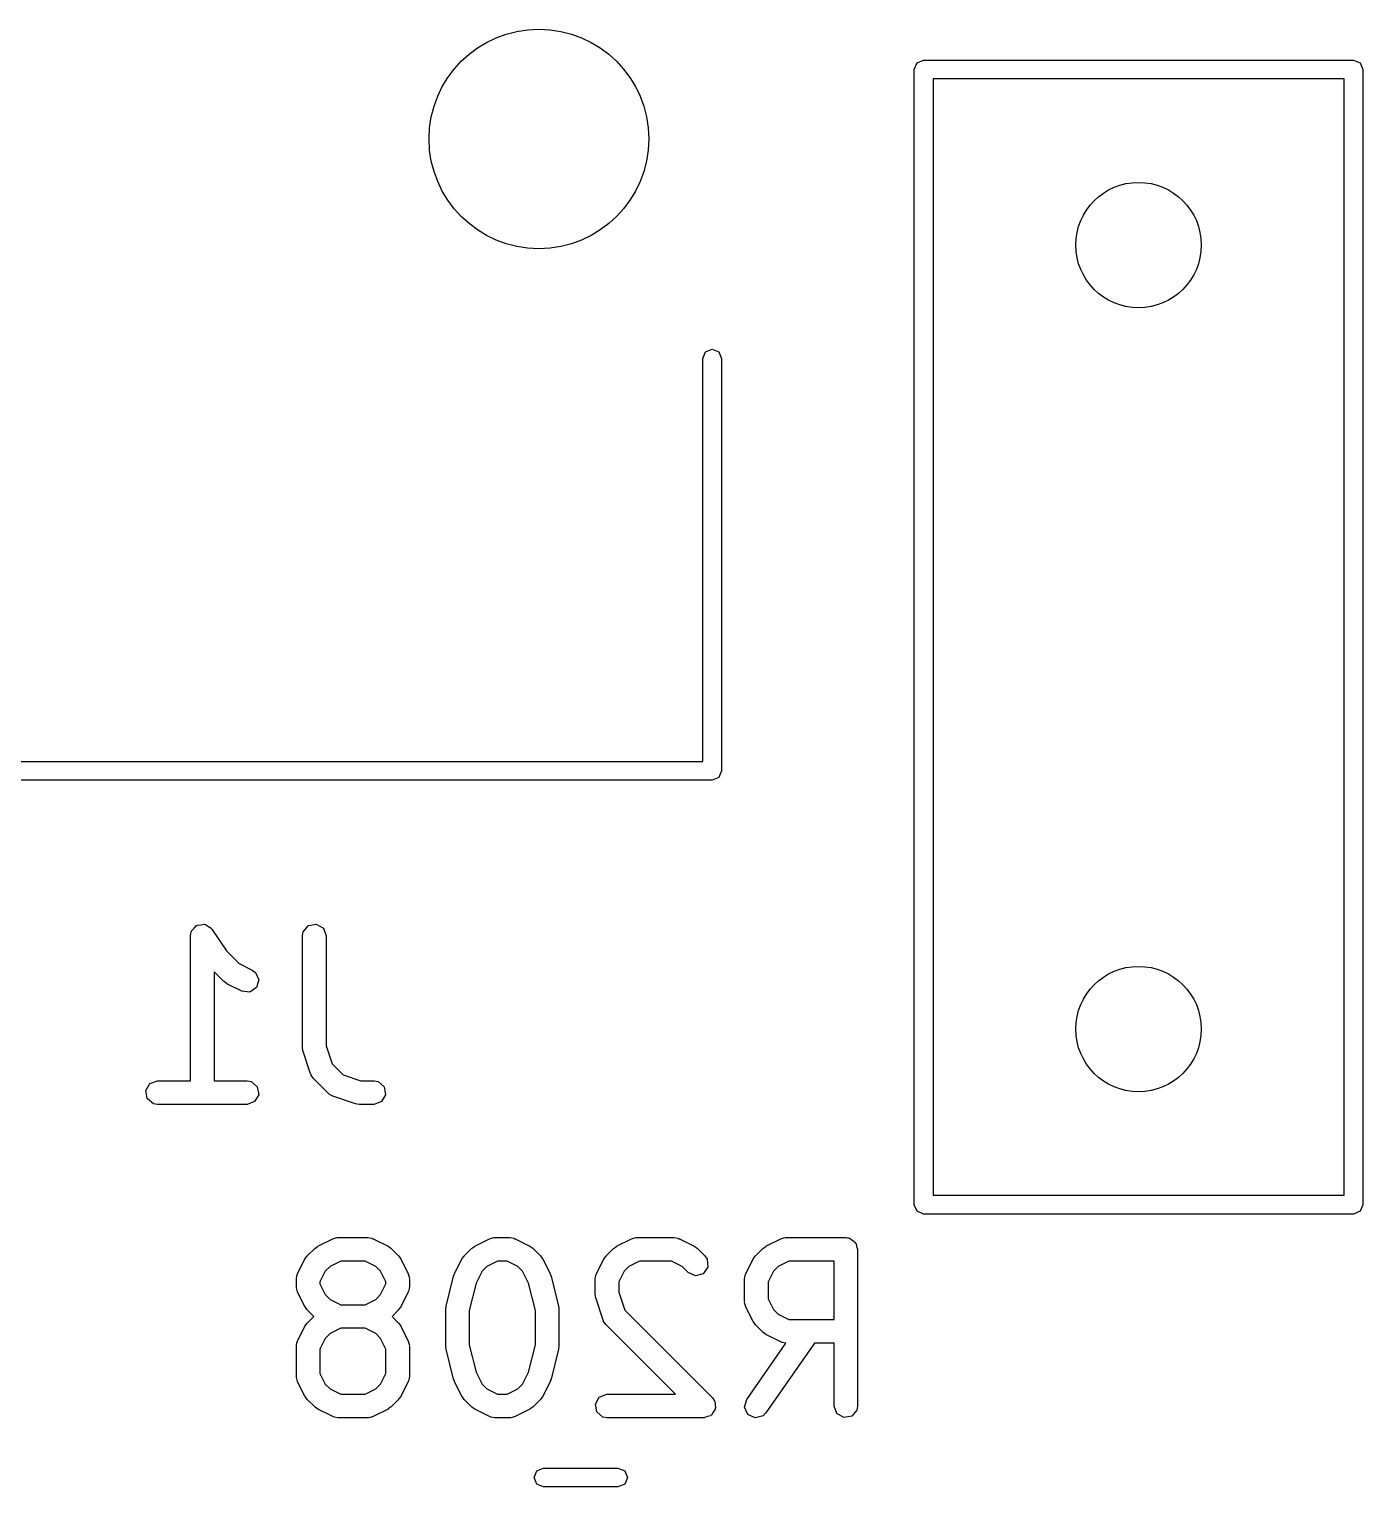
# Model space of a CAD drawing. Extents: x 109 to 192, y -153 to -42.
# Drawn here: x 182.67 to 191.17, y -70.91 to -61.61 of the extents above; entities that cross this region are included whole.
import ezdxf

# ---------------------------------------------------------------- set-up
doc = ezdxf.new("R2010")
doc.units = 0
doc.layers.add('BLACK', color=7, linetype='CONTINUOUS')

msp = doc.modelspace()

# ---------------------------------------------------------------- linework, layer by layer
at = {"layer": 'BLACK', "linetype": 'CONTINUOUS'}
for p, q in [((188.326, -61.8296), (188.368, -61.812)), ((188.368, -61.812), (191.108, -61.812)), ((191.108, -61.812), (191.15, -61.8296)), ((188.308, -61.872), (188.326, -61.8296)), ((188.308, -69.112), (188.308, -61.872)), ((191.15, -61.8296), (191.168, -61.872)), ((191.168, -61.872), (191.168, -69.112)), ((188.428, -61.932), (188.428, -69.052)), ((191.048, -61.932), (188.428, -61.932)), ((191.048, -69.052), (191.048, -61.932)), ((186.96, -63.715), (186.978, -63.6726)), ((186.978, -63.6726), (187.02, -63.655)), ((187.02, -63.655), (187.062, -63.6726)), ((187.062, -63.6726), (187.08, -63.715)), ((186.96, -66.285), (186.96, -63.715)), ((187.08, -63.715), (187.08, -66.345)), ((182.27, -66.285), (186.96, -66.285)), ((187.08, -66.345), (187.062, -66.3874)), ((187.02, -66.405), (182.33, -66.405)), ((187.062, -66.3874), (187.02, -66.405)), ((183.694, -67.3974), (183.699, -67.3717)), ((183.694, -68.3224), (183.694, -67.3974)), ((183.699, -67.3717), (183.701, -67.3684)), ((183.701, -67.3684), (183.702, -67.3641)), ((183.702, -67.3641), (183.718, -67.3491)), ((183.718, -67.3491), (183.732, -67.3324)), ((183.732, -67.3324), (183.736, -67.3317)), ((183.736, -67.3317), (183.739, -67.3287)), ((183.739, -67.3287), (183.761, -67.3273)), ((183.761, -67.3273), (183.782, -67.3235)), ((183.782, -67.3235), (183.786, -67.3257)), ((183.786, -67.3257), (183.79, -67.3254)), ((183.79, -67.3254), (183.808, -67.3383)), ((183.808, -67.3383), (183.826, -67.3492)), ((183.826, -67.3492), (183.828, -67.3532)), ((183.828, -67.3532), (183.831, -67.3558)), ((183.831, -67.3558), (183.923, -67.4925)), ((184.408, -67.3974), (184.413, -67.3717)), ((184.408, -68.1117), (184.408, -67.3974)), ((184.413, -67.3717), (184.446, -67.3324)), ((184.446, -67.3324), (184.496, -67.3235)), ((184.496, -67.3235), (184.541, -67.3492)), ((184.541, -67.3492), (184.558, -67.3974)), ((184.558, -67.3974), (184.558, -68.0995)), ((183.923, -67.4925), (184.004, -67.5738)), ((184.004, -67.5738), (184.088, -67.616)), ((183.906, -67.6885), (183.844, -67.6261)), ((183.844, -67.6261), (183.844, -68.3224)), ((184.088, -67.616), (184.109, -67.6315)), ((184.109, -67.6315), (184.13, -67.6786)), ((183.908, -67.6892), (183.906, -67.6885)), ((183.926, -67.7026), (183.908, -67.6892)), ((184.021, -67.7502), (183.926, -67.7026)), ((184.072, -67.756), (184.021, -67.7502)), ((184.115, -67.7278), (184.072, -67.756)), ((184.13, -67.6786), (184.115, -67.7278)), ((184.409, -68.1132), (184.408, -68.1117)), ((184.412, -68.1354), (184.409, -68.1132)), ((184.46, -68.2782), (184.412, -68.1354)), ((184.558, -68.0995), (184.597, -68.214)), ((184.597, -68.214), (184.667, -68.2842)), ((183.435, -68.3399), (183.483, -68.3224)), ((183.483, -68.3224), (183.694, -68.3224)), ((183.844, -68.3224), (184.055, -68.3224)), ((184.055, -68.3224), (184.08, -68.3269)), ((184.08, -68.3269), (184.12, -68.3599)), ((184.463, -68.2818), (184.46, -68.2782)), ((184.463, -68.2862), (184.463, -68.2818)), ((184.478, -68.3076), (184.463, -68.2862)), ((184.573, -68.4028), (184.478, -68.3076)), ((184.667, -68.2842), (184.781, -68.3224)), ((184.781, -68.3224), (184.864, -68.3224)), ((184.864, -68.3224), (184.89, -68.3269)), ((184.89, -68.3269), (184.929, -68.3599)), ((183.409, -68.3844), (183.435, -68.3399)), ((183.418, -68.4349), (183.409, -68.3844)), ((184.129, -68.4104), (184.103, -68.4548)), ((184.12, -68.3599), (184.129, -68.4104)), ((184.577, -68.4047), (184.573, -68.4028)), ((184.58, -68.4085), (184.577, -68.4047)), ((184.602, -68.4209), (184.58, -68.4085)), ((184.745, -68.4685), (184.602, -68.4209)), ((184.938, -68.4104), (184.912, -68.4548)), ((184.929, -68.3599), (184.938, -68.4104)), ((183.458, -68.4679), (183.418, -68.4349)), ((183.483, -68.4724), (183.458, -68.4679)), ((184.055, -68.4724), (183.483, -68.4724)), ((184.103, -68.4548), (184.055, -68.4724)), ((184.747, -68.4685), (184.745, -68.4685)), ((184.769, -68.4724), (184.747, -68.4685)), ((184.864, -68.4724), (184.769, -68.4724)), ((184.912, -68.4548), (184.864, -68.4724)), ((188.428, -69.052), (191.048, -69.052)), ((188.326, -69.1544), (188.308, -69.112)), ((188.368, -69.172), (188.326, -69.1544)), ((191.15, -69.1544), (191.108, -69.172)), ((191.168, -69.112), (191.15, -69.1544)), ((191.108, -69.172), (188.368, -69.172)), ((184.506, -69.3769), (184.601, -69.3293)), ((184.601, -69.3293), (184.626, -69.3219)), ((184.626, -69.3219), (184.63, -69.3229)), ((184.63, -69.3229), (184.634, -69.3214)), ((184.634, -69.3214), (184.825, -69.3214)), ((184.825, -69.3214), (184.851, -69.3259)), ((184.851, -69.3259), (184.854, -69.3288)), ((184.854, -69.3288), (184.858, -69.3293)), ((184.858, -69.3293), (184.954, -69.3769)), ((185.506, -69.3769), (185.601, -69.3293)), ((185.601, -69.3293), (185.626, -69.3219)), ((185.626, -69.3219), (185.63, -69.3229)), ((185.63, -69.3229), (185.634, -69.3214)), ((185.634, -69.3214), (185.73, -69.3214)), ((185.73, -69.3214), (185.755, -69.3259)), ((185.755, -69.3259), (185.759, -69.3288)), ((185.759, -69.3288), (185.763, -69.3293)), ((185.763, -69.3293), (185.858, -69.3769)), ((186.41, -69.3769), (186.506, -69.3293)), ((186.506, -69.3293), (186.531, -69.3219)), ((186.531, -69.3219), (186.535, -69.3229)), ((186.535, -69.3229), (186.539, -69.3214)), ((186.539, -69.3214), (186.777, -69.3214)), ((186.777, -69.3214), (186.803, -69.3259)), ((186.803, -69.3259), (186.806, -69.3288)), ((186.806, -69.3288), (186.811, -69.3293)), ((186.811, -69.3293), (186.906, -69.3769)), ((187.363, -69.3769), (187.458, -69.3293)), ((187.458, -69.3293), (187.483, -69.3219)), ((187.483, -69.3219), (187.487, -69.3229)), ((187.487, -69.3229), (187.492, -69.3214)), ((187.492, -69.3214), (187.872, -69.3214)), ((187.872, -69.3214), (187.882, -69.3231)), ((187.882, -69.3231), (187.885, -69.3225)), ((187.885, -69.3225), (187.888, -69.3242)), ((187.888, -69.3242), (187.898, -69.3259)), ((187.898, -69.3259), (187.913, -69.3384)), ((187.913, -69.3384), (187.93, -69.3482)), ((187.93, -69.3482), (187.932, -69.3545)), ((184.424, -69.4581), (184.438, -69.4401)), ((184.438, -69.4386), (184.486, -69.391)), ((184.438, -69.4401), (184.438, -69.4386)), ((184.486, -69.391), (184.504, -69.3781)), ((184.504, -69.3781), (184.506, -69.3769)), ((184.954, -69.3769), (184.972, -69.3903)), ((184.972, -69.3903), (184.973, -69.391)), ((184.973, -69.391), (185.021, -69.4386)), ((185.021, -69.4386), (185.034, -69.457)), ((185.424, -69.4581), (185.438, -69.4401)), ((185.438, -69.4386), (185.486, -69.391)), ((185.438, -69.4401), (185.438, -69.4386)), ((185.486, -69.391), (185.504, -69.3781)), ((185.504, -69.3781), (185.506, -69.3769)), ((185.858, -69.3769), (185.876, -69.3903)), ((185.876, -69.3903), (185.878, -69.391)), ((185.878, -69.391), (185.926, -69.4386)), ((185.926, -69.4386), (185.938, -69.457)), ((186.329, -69.4581), (186.343, -69.4401)), ((186.343, -69.4386), (186.391, -69.391)), ((186.343, -69.4401), (186.343, -69.4386)), ((186.391, -69.391), (186.409, -69.3781)), ((186.409, -69.3781), (186.41, -69.3769)), ((186.906, -69.3769), (186.924, -69.3903)), ((186.924, -69.3903), (186.926, -69.391)), ((186.926, -69.391), (186.973, -69.4386)), ((186.973, -69.4386), (186.988, -69.4599)), ((187.282, -69.4581), (187.295, -69.4401)), ((187.295, -69.4401), (187.296, -69.4386)), ((187.296, -69.4386), (187.343, -69.391)), ((187.343, -69.391), (187.362, -69.3781)), ((187.362, -69.3781), (187.363, -69.3769)), ((187.932, -69.3545), (187.937, -69.3589)), ((187.937, -69.3589), (187.941, -69.3781)), ((187.941, -69.3781), (187.947, -69.3964)), ((187.947, -69.3964), (187.947, -70.3964)), ((184.377, -69.5533), (184.424, -69.4581)), ((184.553, -69.536), (184.519, -69.6046)), ((184.584, -69.5056), (184.553, -69.536)), ((184.652, -69.4714), (184.584, -69.5056)), ((184.807, -69.4714), (184.652, -69.4714)), ((184.876, -69.5056), (184.807, -69.4714)), ((184.906, -69.536), (184.876, -69.5056)), ((184.94, -69.6046), (184.906, -69.536)), ((185.034, -69.457), (185.035, -69.4581)), ((185.035, -69.4581), (185.082, -69.5533)), ((185.377, -69.5533), (185.424, -69.4581)), ((185.553, -69.536), (185.515, -69.613)), ((185.584, -69.5056), (185.553, -69.536)), ((185.652, -69.4714), (185.584, -69.5056)), ((185.712, -69.4714), (185.652, -69.4714)), ((185.78, -69.5056), (185.712, -69.4714)), ((185.811, -69.536), (185.78, -69.5056)), ((185.849, -69.613), (185.811, -69.536)), ((185.938, -69.457), (185.94, -69.4581)), ((185.94, -69.4581), (185.987, -69.5533)), ((186.282, -69.5533), (186.329, -69.4581)), ((186.458, -69.536), (186.424, -69.6046)), ((186.488, -69.5056), (186.458, -69.536)), ((186.557, -69.4714), (186.488, -69.5056)), ((186.76, -69.4714), (186.557, -69.4714)), ((186.828, -69.5056), (186.76, -69.4714)), ((186.867, -69.5447), (186.828, -69.5056)), ((186.993, -69.511), (186.963, -69.5531)), ((186.988, -69.4599), (186.993, -69.511)), ((187.234, -69.5533), (187.282, -69.4581)), ((187.41, -69.536), (187.376, -69.6046)), ((187.441, -69.5056), (187.41, -69.536)), ((187.509, -69.4714), (187.441, -69.5056)), ((187.797, -69.4714), (187.509, -69.4714)), ((187.797, -69.8452), (187.797, -69.4714)), ((184.369, -69.5869), (184.373, -69.5612)), ((184.369, -69.6345), (184.369, -69.5869)), ((184.373, -69.5612), (184.376, -69.5578)), ((184.376, -69.5578), (184.377, -69.5533)), ((184.519, -69.6046), (184.519, -69.6168)), ((184.519, -69.6168), (184.553, -69.6853)), ((184.906, -69.6853), (184.94, -69.6168)), ((184.94, -69.6168), (184.94, -69.6046)), ((185.082, -69.5533), (185.09, -69.5783)), ((185.09, -69.5783), (185.089, -69.5826)), ((185.089, -69.5826), (185.09, -69.5869)), ((185.09, -69.5869), (185.09, -69.6345)), ((185.324, -69.7591), (185.371, -69.5687)), ((185.371, -69.5687), (185.376, -69.5568)), ((185.376, -69.5568), (185.377, -69.5533)), ((185.515, -69.613), (185.471, -69.7866)), ((185.893, -69.7866), (185.849, -69.613)), ((185.987, -69.5533), (185.991, -69.5657)), ((185.991, -69.5657), (185.993, -69.5687)), ((185.993, -69.5687), (186.04, -69.7591)), ((186.274, -69.5869), (186.278, -69.5612)), ((186.274, -69.6821), (186.274, -69.5869)), ((186.278, -69.5612), (186.281, -69.5578)), ((186.281, -69.5578), (186.282, -69.5533)), ((186.424, -69.6046), (186.424, -69.6699)), ((186.914, -69.5663), (186.867, -69.5447)), ((186.963, -69.5531), (186.914, -69.5663)), ((187.226, -69.5869), (187.231, -69.5612)), ((187.226, -69.7297), (187.226, -69.5869)), ((187.231, -69.5612), (187.233, -69.5578)), ((187.233, -69.5578), (187.234, -69.5533)), ((187.376, -69.6046), (187.376, -69.712)), ((184.37, -69.6387), (184.369, -69.6345)), ((184.369, -69.6431), (184.37, -69.6387)), ((184.377, -69.668), (184.369, -69.6431)), ((184.424, -69.7633), (184.377, -69.668)), ((184.553, -69.6853), (184.584, -69.7157)), ((184.584, -69.7157), (184.652, -69.75)), ((184.807, -69.75), (184.876, -69.7157)), ((184.876, -69.7157), (184.906, -69.6853)), ((185.082, -69.668), (185.035, -69.7633)), ((185.083, -69.6636), (185.082, -69.668)), ((185.086, -69.6601), (185.083, -69.6636)), ((185.09, -69.6345), (185.086, -69.6601)), ((186.274, -69.6836), (186.274, -69.6821)), ((186.278, -69.7058), (186.274, -69.6836)), ((186.325, -69.8487), (186.278, -69.7058)), ((186.424, -69.6699), (186.462, -69.7844)), ((187.376, -69.712), (187.41, -69.7805)), ((184.426, -69.7644), (184.424, -69.7633)), ((184.438, -69.7827), (184.426, -69.7644)), ((184.481, -69.825), (184.438, -69.7827)), ((184.652, -69.75), (184.807, -69.75)), ((185.021, -69.7827), (184.979, -69.825)), ((185.035, -69.7633), (185.021, -69.7813)), ((185.021, -69.7813), (185.021, -69.7827)), ((185.321, -69.7773), (185.324, -69.7626)), ((185.321, -70.0154), (185.321, -69.7773)), ((185.324, -69.7626), (185.324, -69.7591)), ((185.471, -69.7866), (185.471, -70.0062)), ((185.893, -70.0062), (185.893, -69.7866)), ((186.04, -69.7591), (186.042, -69.7741)), ((186.042, -69.7741), (186.043, -69.7773)), ((186.043, -69.7773), (186.043, -70.0154)), ((186.462, -69.7844), (187.021, -70.3433)), ((187.228, -69.7339), (187.226, -69.7297)), ((187.227, -69.7383), (187.228, -69.7339)), ((187.234, -69.7633), (187.227, -69.7383)), ((187.282, -69.8585), (187.234, -69.7633)), ((187.41, -69.7805), (187.441, -69.8109)), ((187.441, -69.8109), (187.509, -69.8452)), ((184.377, -69.9819), (184.424, -69.8866)), ((184.424, -69.8866), (184.438, -69.8686)), ((184.438, -69.8672), (184.481, -69.825)), ((184.438, -69.8686), (184.438, -69.8672)), ((184.652, -69.9), (184.584, -69.9342)), ((184.807, -69.9), (184.652, -69.9)), ((184.876, -69.9342), (184.807, -69.9)), ((184.979, -69.825), (185.021, -69.8672)), ((185.021, -69.8672), (185.034, -69.8855)), ((185.034, -69.8855), (185.035, -69.8866)), ((185.035, -69.8866), (185.082, -69.9819)), ((186.328, -69.8522), (186.325, -69.8487)), ((186.328, -69.8566), (186.328, -69.8522)), ((186.343, -69.878), (186.328, -69.8566)), ((186.787, -70.3214), (186.343, -69.878)), ((187.283, -69.8596), (187.282, -69.8585)), ((187.296, -69.878), (187.283, -69.8596)), ((187.343, -69.9256), (187.296, -69.878)), ((187.509, -69.8452), (187.797, -69.8452)), ((184.369, -70.0154), (184.373, -69.9898)), ((184.373, -69.9898), (184.376, -69.9863)), ((184.376, -69.9863), (184.377, -69.9819)), ((184.553, -69.9646), (184.519, -70.0331)), ((184.584, -69.9342), (184.553, -69.9646)), ((184.906, -69.9646), (184.876, -69.9342)), ((184.94, -70.0331), (184.906, -69.9646)), ((185.082, -69.9819), (185.09, -70.0069)), ((187.24, -70.3534), (187.49, -69.995)), ((187.345, -69.9263), (187.343, -69.9256)), ((187.363, -69.9397), (187.345, -69.9263)), ((187.673, -69.9952), (187.362, -70.4394)), ((187.458, -69.9873), (187.363, -69.9397)), ((187.462, -69.9878), (187.458, -69.9873)), ((187.466, -69.9907), (187.462, -69.9878)), ((187.49, -69.995), (187.466, -69.9907)), ((187.797, -69.9952), (187.673, -69.9952)), ((187.797, -70.3964), (187.797, -69.9952)), ((184.369, -70.2059), (184.369, -70.0154)), ((184.519, -70.0331), (184.519, -70.1882)), ((184.94, -70.1882), (184.94, -70.0331)), ((185.09, -70.0069), (185.089, -70.0112)), ((185.089, -70.0112), (185.09, -70.0154)), ((185.09, -70.0154), (185.09, -70.2059)), ((185.322, -70.0187), (185.321, -70.0154)), ((185.324, -70.0336), (185.322, -70.0187)), ((185.371, -70.2241), (185.324, -70.0336)), ((185.471, -70.0062), (185.515, -70.1797)), ((185.849, -70.1797), (185.893, -70.0062)), ((186.04, -70.0336), (185.993, -70.2241)), ((186.043, -70.0154), (186.04, -70.0302)), ((186.04, -70.0302), (186.04, -70.0336)), ((184.519, -70.1882), (184.553, -70.2567)), ((184.906, -70.2567), (184.94, -70.1882)), ((185.515, -70.1797), (185.553, -70.2567)), ((185.811, -70.2567), (185.849, -70.1797)), ((184.37, -70.2101), (184.369, -70.2059)), ((184.369, -70.2145), (184.37, -70.2101)), ((184.377, -70.2394), (184.369, -70.2145)), ((184.424, -70.3347), (184.377, -70.2394)), ((184.553, -70.2567), (184.584, -70.2871)), ((184.876, -70.2871), (184.906, -70.2567)), ((185.082, -70.2394), (185.035, -70.3347)), ((185.083, -70.235), (185.082, -70.2394)), ((185.086, -70.2316), (185.083, -70.235)), ((185.09, -70.2059), (185.086, -70.2316)), ((185.373, -70.227), (185.371, -70.2241)), ((185.377, -70.2394), (185.373, -70.227)), ((185.424, -70.3347), (185.377, -70.2394)), ((185.553, -70.2567), (185.584, -70.2871)), ((185.78, -70.2871), (185.811, -70.2567)), ((185.987, -70.2394), (185.94, -70.3347)), ((185.988, -70.2359), (185.987, -70.2394)), ((185.993, -70.2241), (185.988, -70.2359)), ((184.426, -70.3358), (184.424, -70.3347)), ((184.438, -70.3542), (184.426, -70.3358)), ((184.486, -70.4018), (184.438, -70.3542)), ((184.584, -70.2871), (184.652, -70.3214)), ((184.652, -70.3214), (184.807, -70.3214)), ((184.807, -70.3214), (184.876, -70.2871)), ((185.021, -70.3542), (184.973, -70.4018)), ((185.035, -70.3347), (185.021, -70.3527)), ((185.021, -70.3527), (185.021, -70.3542)), ((185.426, -70.3358), (185.424, -70.3347)), ((185.438, -70.3542), (185.426, -70.3358)), ((185.486, -70.4018), (185.438, -70.3542)), ((185.584, -70.2871), (185.652, -70.3214)), ((185.652, -70.3214), (185.712, -70.3214)), ((185.712, -70.3214), (185.78, -70.2871)), ((185.926, -70.3542), (185.878, -70.4018)), ((185.94, -70.3347), (185.926, -70.3527)), ((185.926, -70.3527), (185.926, -70.3542)), ((186.275, -70.3834), (186.3, -70.3389)), ((186.3, -70.3389), (186.349, -70.3214)), ((186.349, -70.3214), (186.787, -70.3214)), ((187.021, -70.3433), (187.03, -70.3568)), ((187.03, -70.3568), (187.033, -70.3589)), ((187.033, -70.3589), (187.033, -70.3609)), ((187.033, -70.3609), (187.036, -70.3647)), ((187.036, -70.3647), (187.038, -70.3872)), ((187.226, -70.4029), (187.24, -70.3534)), ((184.488, -70.4025), (184.486, -70.4018)), ((184.506, -70.4158), (184.488, -70.4025)), ((184.601, -70.4635), (184.506, -70.4158)), ((184.605, -70.464), (184.601, -70.4635)), ((184.609, -70.4669), (184.605, -70.464)), ((184.634, -70.4714), (184.609, -70.4669)), ((184.858, -70.4635), (184.833, -70.4709)), ((184.954, -70.4158), (184.858, -70.4635)), ((184.955, -70.4147), (184.954, -70.4158)), ((184.973, -70.4018), (184.955, -70.4147)), ((185.488, -70.4025), (185.486, -70.4018)), ((185.506, -70.4158), (185.488, -70.4025)), ((185.601, -70.4635), (185.506, -70.4158)), ((185.605, -70.464), (185.601, -70.4635)), ((185.609, -70.4669), (185.605, -70.464)), ((185.634, -70.4714), (185.609, -70.4669)), ((185.763, -70.4635), (185.738, -70.4709)), ((185.858, -70.4158), (185.763, -70.4635)), ((185.86, -70.4147), (185.858, -70.4158)), ((185.878, -70.4018), (185.86, -70.4147)), ((186.284, -70.4339), (186.275, -70.3834)), ((186.323, -70.4669), (186.284, -70.4339)), ((186.349, -70.4714), (186.323, -70.4669)), ((186.989, -70.4637), (186.968, -70.4714)), ((187.011, -70.4578), (186.989, -70.4637)), ((187.013, -70.455), (187.011, -70.4578)), ((187.016, -70.4538), (187.013, -70.455)), ((187.027, -70.4343), (187.016, -70.4538)), ((187.04, -70.4158), (187.027, -70.4343)), ((187.038, -70.3872), (187.042, -70.4094)), ((187.042, -70.4094), (187.04, -70.4124)), ((187.04, -70.4124), (187.04, -70.4158)), ((187.248, -70.4494), (187.226, -70.4029)), ((187.295, -70.4711), (187.248, -70.4494)), ((187.344, -70.4578), (187.295, -70.4711)), ((187.362, -70.4394), (187.344, -70.4578)), ((187.815, -70.4446), (187.797, -70.3964)), ((187.859, -70.4702), (187.815, -70.4446)), ((187.91, -70.4613), (187.859, -70.4702)), ((187.943, -70.422), (187.91, -70.4613)), ((187.947, -70.3964), (187.943, -70.422)), ((184.825, -70.4714), (184.634, -70.4714)), ((184.829, -70.4698), (184.825, -70.4714)), ((184.833, -70.4709), (184.829, -70.4698)), ((185.73, -70.4714), (185.634, -70.4714)), ((185.734, -70.4698), (185.73, -70.4714)), ((185.738, -70.4709), (185.734, -70.4698)), ((186.968, -70.4714), (186.349, -70.4714)), ((185.885, -70.8515), (185.902, -70.8091)), ((185.902, -70.8091), (185.945, -70.7915)), ((185.945, -70.7915), (186.419, -70.7915)), ((186.419, -70.7915), (186.462, -70.8091)), ((186.462, -70.8091), (186.479, -70.8515)), ((185.902, -70.8939), (185.885, -70.8515)), ((185.945, -70.9115), (185.902, -70.8939)), ((186.419, -70.9115), (185.945, -70.9115)), ((186.462, -70.8939), (186.419, -70.9115)), ((186.479, -70.8515), (186.462, -70.8939))]:
    msp.add_line(p, q, dxfattribs=at)
at = {"layer": 'BLACK'}
for centre, radius in [((185.915, -62.315), 0.7), ((189.738, -62.992), 0.4), ((189.738, -67.992), 0.4)]:
    msp.add_circle(centre, radius, dxfattribs=at)

doc.saveas('drawing.dxf')
